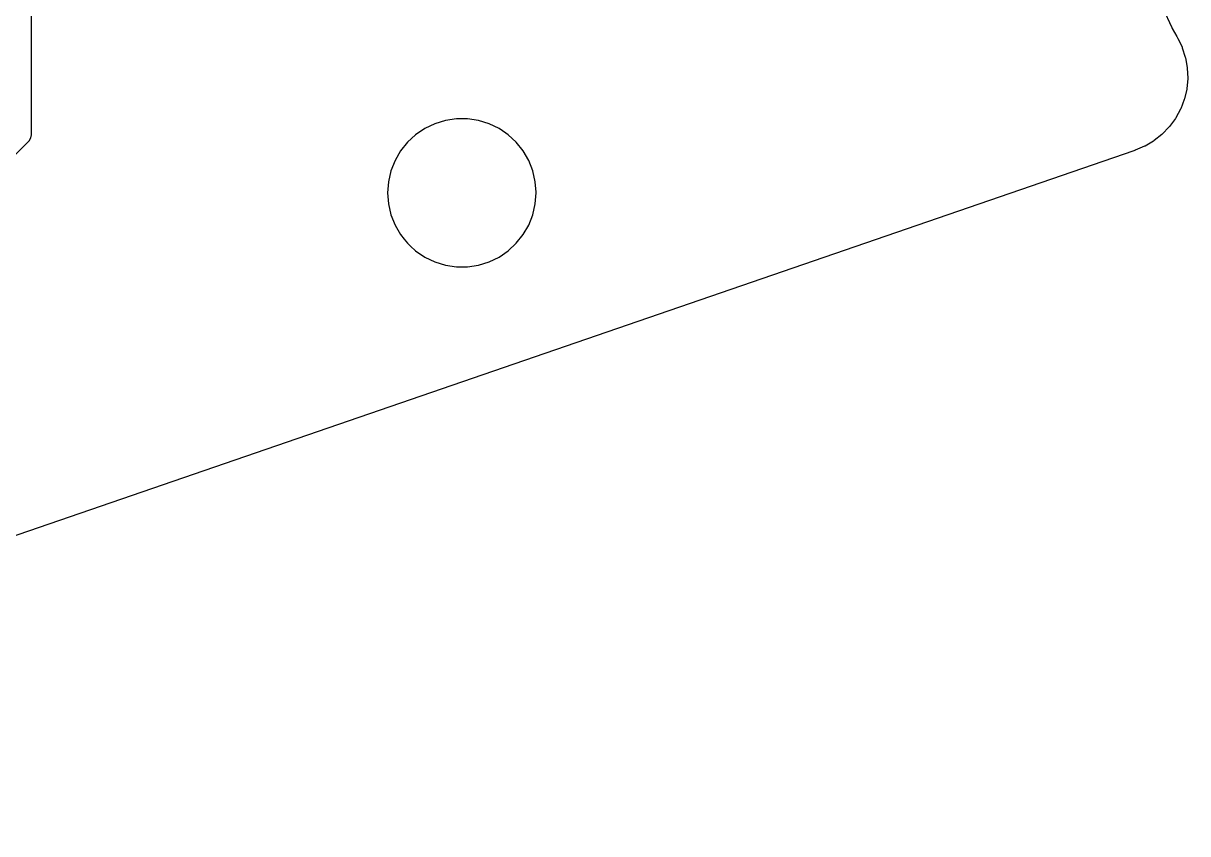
# Model space of a CAD drawing. Extents: x 51 to 261, y -150 to -32.
# Drawn here: x 113.81 to 142.13, y -146.65 to -126.94 of the extents above; entities that cross this region are included whole.
import ezdxf

# ---------------------------------------------------------------- set-up
doc = ezdxf.new("R2010")
doc.units = 0
doc.layers.add('BLACK', color=7, linetype='CONTINUOUS')

msp = doc.modelspace()

# ---------------------------------------------------------------- linework, layer by layer
at = {"layer": 'BLACK', "linetype": 'CONTINUOUS'}
for p, q in [((114.011989, -129.569321), (114.011989, -120.710029)), ((141.522414, -126.573618), (141.742204, -127.037162)), ((141.742204, -127.037162), (141.753609, -127.061214)), ((141.753609, -127.061214), (141.753624, -127.061244)), ((141.753624, -127.061244), (141.809228, -127.159692)), ((141.809228, -127.159692), (141.865178, -127.258756)), ((141.865178, -127.258756), (141.865184, -127.258769)), ((141.865184, -127.258769), (141.884244, -127.292515)), ((141.884244, -127.292515), (141.888106, -127.299927)), ((141.888106, -127.299927), (141.993284, -127.519495)), ((141.993284, -127.519495), (141.999472, -127.53502)), ((141.999472, -127.53502), (142.072874, -127.762721)), ((142.072874, -127.762721), (142.076919, -127.778938)), ((142.076919, -127.778938), (142.119037, -128.014461)), ((142.119037, -128.014461), (142.120863, -128.031073)), ((142.120863, -128.031073), (142.130926, -128.270109)), ((142.130926, -128.270109), (142.130502, -128.286817)), ((142.105664, -128.541532), (142.051656, -128.774616)), ((142.10833, -128.525033), (142.105664, -128.541532)), ((142.130502, -128.286817), (142.10833, -128.525033)), ((142.046794, -128.790606), (141.961938, -129.014297)), ((142.051656, -128.774616), (142.046794, -128.790606)), ((141.954971, -129.029488), (141.840802, -129.239741)), ((141.961938, -129.014297), (141.954971, -129.029488)), ((123.819206, -129.379927), (123.576078, -129.497011)), ((124.077074, -129.300385), (123.819206, -129.379927)), ((124.07708, -129.300383), (124.077074, -129.300385)), ((124.343911, -129.260165), (124.07708, -129.300383)), ((124.343919, -129.260165), (124.343911, -129.260165)), ((124.613777, -129.260165), (124.343919, -129.260165)), ((124.613784, -129.260165), (124.613777, -129.260165)), ((124.880615, -129.300383), (124.613784, -129.260165)), ((124.880621, -129.300385), (124.880615, -129.300383)), ((125.138493, -129.379928), (124.880621, -129.300385)), ((125.381615, -129.497009), (125.138491, -129.379928)), ((125.138491, -129.379928), (125.138493, -129.379928)), ((141.831855, -129.253858), (141.690445, -129.446854)), ((141.840802, -129.239741), (141.831855, -129.253858)), ((113.991511, -129.724871), (114.011989, -129.648445)), ((114.011989, -129.648445), (114.011989, -129.569321)), ((123.353106, -129.64903), (123.15529, -129.832575)), ((123.576078, -129.497011), (123.353106, -129.64903)), ((125.381616, -129.49701), (125.381615, -129.497009)), ((125.381617, -129.497011), (125.381616, -129.49701)), ((125.381623, -129.497014), (125.381617, -129.497011)), ((125.549028, -129.611149), (125.381623, -129.497014)), ((125.604589, -129.64903), (125.549028, -129.611149)), ((125.802405, -129.832575), (125.604589, -129.64903)), ((141.501228, -129.643075), (141.313499, -129.791403)), ((141.513614, -129.631853), (141.501228, -129.643075)), ((141.679681, -129.459638), (141.513614, -129.631853)), ((141.690445, -129.446854), (141.679681, -129.459638)), ((112.684683, -131.06066), (113.951949, -129.793394)), ((113.951949, -129.793394), (113.991511, -129.724871)), ((123.15529, -129.832575), (122.987033, -130.043563)), ((125.802408, -129.832579), (125.802405, -129.832575)), ((125.802409, -129.83258), (125.802408, -129.832579)), ((125.970663, -130.043563), (125.802409, -129.83258)), ((141.078826, -129.930104), (140.854386, -130.024712)), ((141.093754, -129.92259), (141.078826, -129.930104)), ((141.299718, -129.800857), (141.093754, -129.92259)), ((141.313499, -129.791403), (141.299718, -129.800857)), ((140.81765, -130.037655), (92.569779, -146.647087)), ((122.987033, -130.043563), (122.852106, -130.277264)), ((126.105591, -130.277267), (125.970663, -130.043563)), ((140.817661, -130.03765), (140.81765, -130.037655)), ((140.833553, -130.03218), (140.817661, -130.03765)), ((140.846589, -130.027693), (140.833553, -130.03218)), ((140.854386, -130.024712), (140.846589, -130.027693)), ((122.753512, -130.528476), (122.693464, -130.791563)), ((122.753514, -130.528469), (122.753512, -130.528476)), ((122.852104, -130.277268), (122.753514, -130.528469)), ((122.852106, -130.277264), (122.852104, -130.277268)), ((126.204182, -130.52847), (126.105591, -130.277267)), ((126.264231, -130.791562), (126.204182, -130.52847)), ((122.693464, -130.791563), (122.673299, -131.06066)), ((126.264231, -130.791563), (126.264231, -130.791562)), ((126.283296, -131.045977), (126.264231, -130.791563)), ((122.673299, -131.06066), (122.673299, -131.060669)), ((122.673299, -131.060669), (122.693464, -131.329766)), ((126.264231, -131.329768), (126.284397, -131.060665)), ((126.284397, -131.060665), (126.283296, -131.045977)), ((122.693464, -131.329766), (122.753512, -131.592853)), ((126.204182, -131.59286), (126.264231, -131.329768)), ((122.753512, -131.592853), (122.753514, -131.59286)), ((122.753514, -131.59286), (122.852105, -131.844063)), ((126.105591, -131.844063), (126.204182, -131.59286)), ((122.852105, -131.844063), (122.987033, -132.077767)), ((125.970663, -132.077767), (126.105591, -131.844063)), ((122.987033, -132.077767), (123.077878, -132.191682)), ((123.077878, -132.191682), (123.15529, -132.288754)), ((125.802409, -132.28875), (125.970663, -132.077767)), ((123.15529, -132.288754), (123.226351, -132.354688)), ((123.226351, -132.354688), (123.353107, -132.4723)), ((123.353107, -132.4723), (123.576074, -132.624316)), ((125.381623, -132.624316), (125.604589, -132.4723)), ((125.604589, -132.4723), (125.802409, -132.28875)), ((123.576074, -132.624316), (123.819207, -132.741403)), ((123.819207, -132.741403), (124.077076, -132.820945)), ((124.88062, -132.820945), (125.138489, -132.741403)), ((125.138489, -132.741403), (125.381623, -132.624316)), ((124.077076, -132.820945), (124.077077, -132.820945)), ((124.077077, -132.820945), (124.07708, -132.820946)), ((124.07708, -132.820946), (124.343911, -132.861164)), ((124.343911, -132.861164), (124.343916, -132.861164)), ((124.343916, -132.861164), (124.343919, -132.861165)), ((124.343919, -132.861165), (124.34392, -132.861165)), ((124.34392, -132.861165), (124.613776, -132.861165)), ((124.613776, -132.861165), (124.613777, -132.861165)), ((124.613777, -132.861165), (124.613784, -132.861164)), ((124.613784, -132.861164), (124.880615, -132.820946)), ((124.880615, -132.820946), (124.880616, -132.820945)), ((124.880616, -132.820945), (124.88062, -132.820945))]:
    msp.add_line(p, q, dxfattribs=at)

doc.saveas('drawing.dxf')
